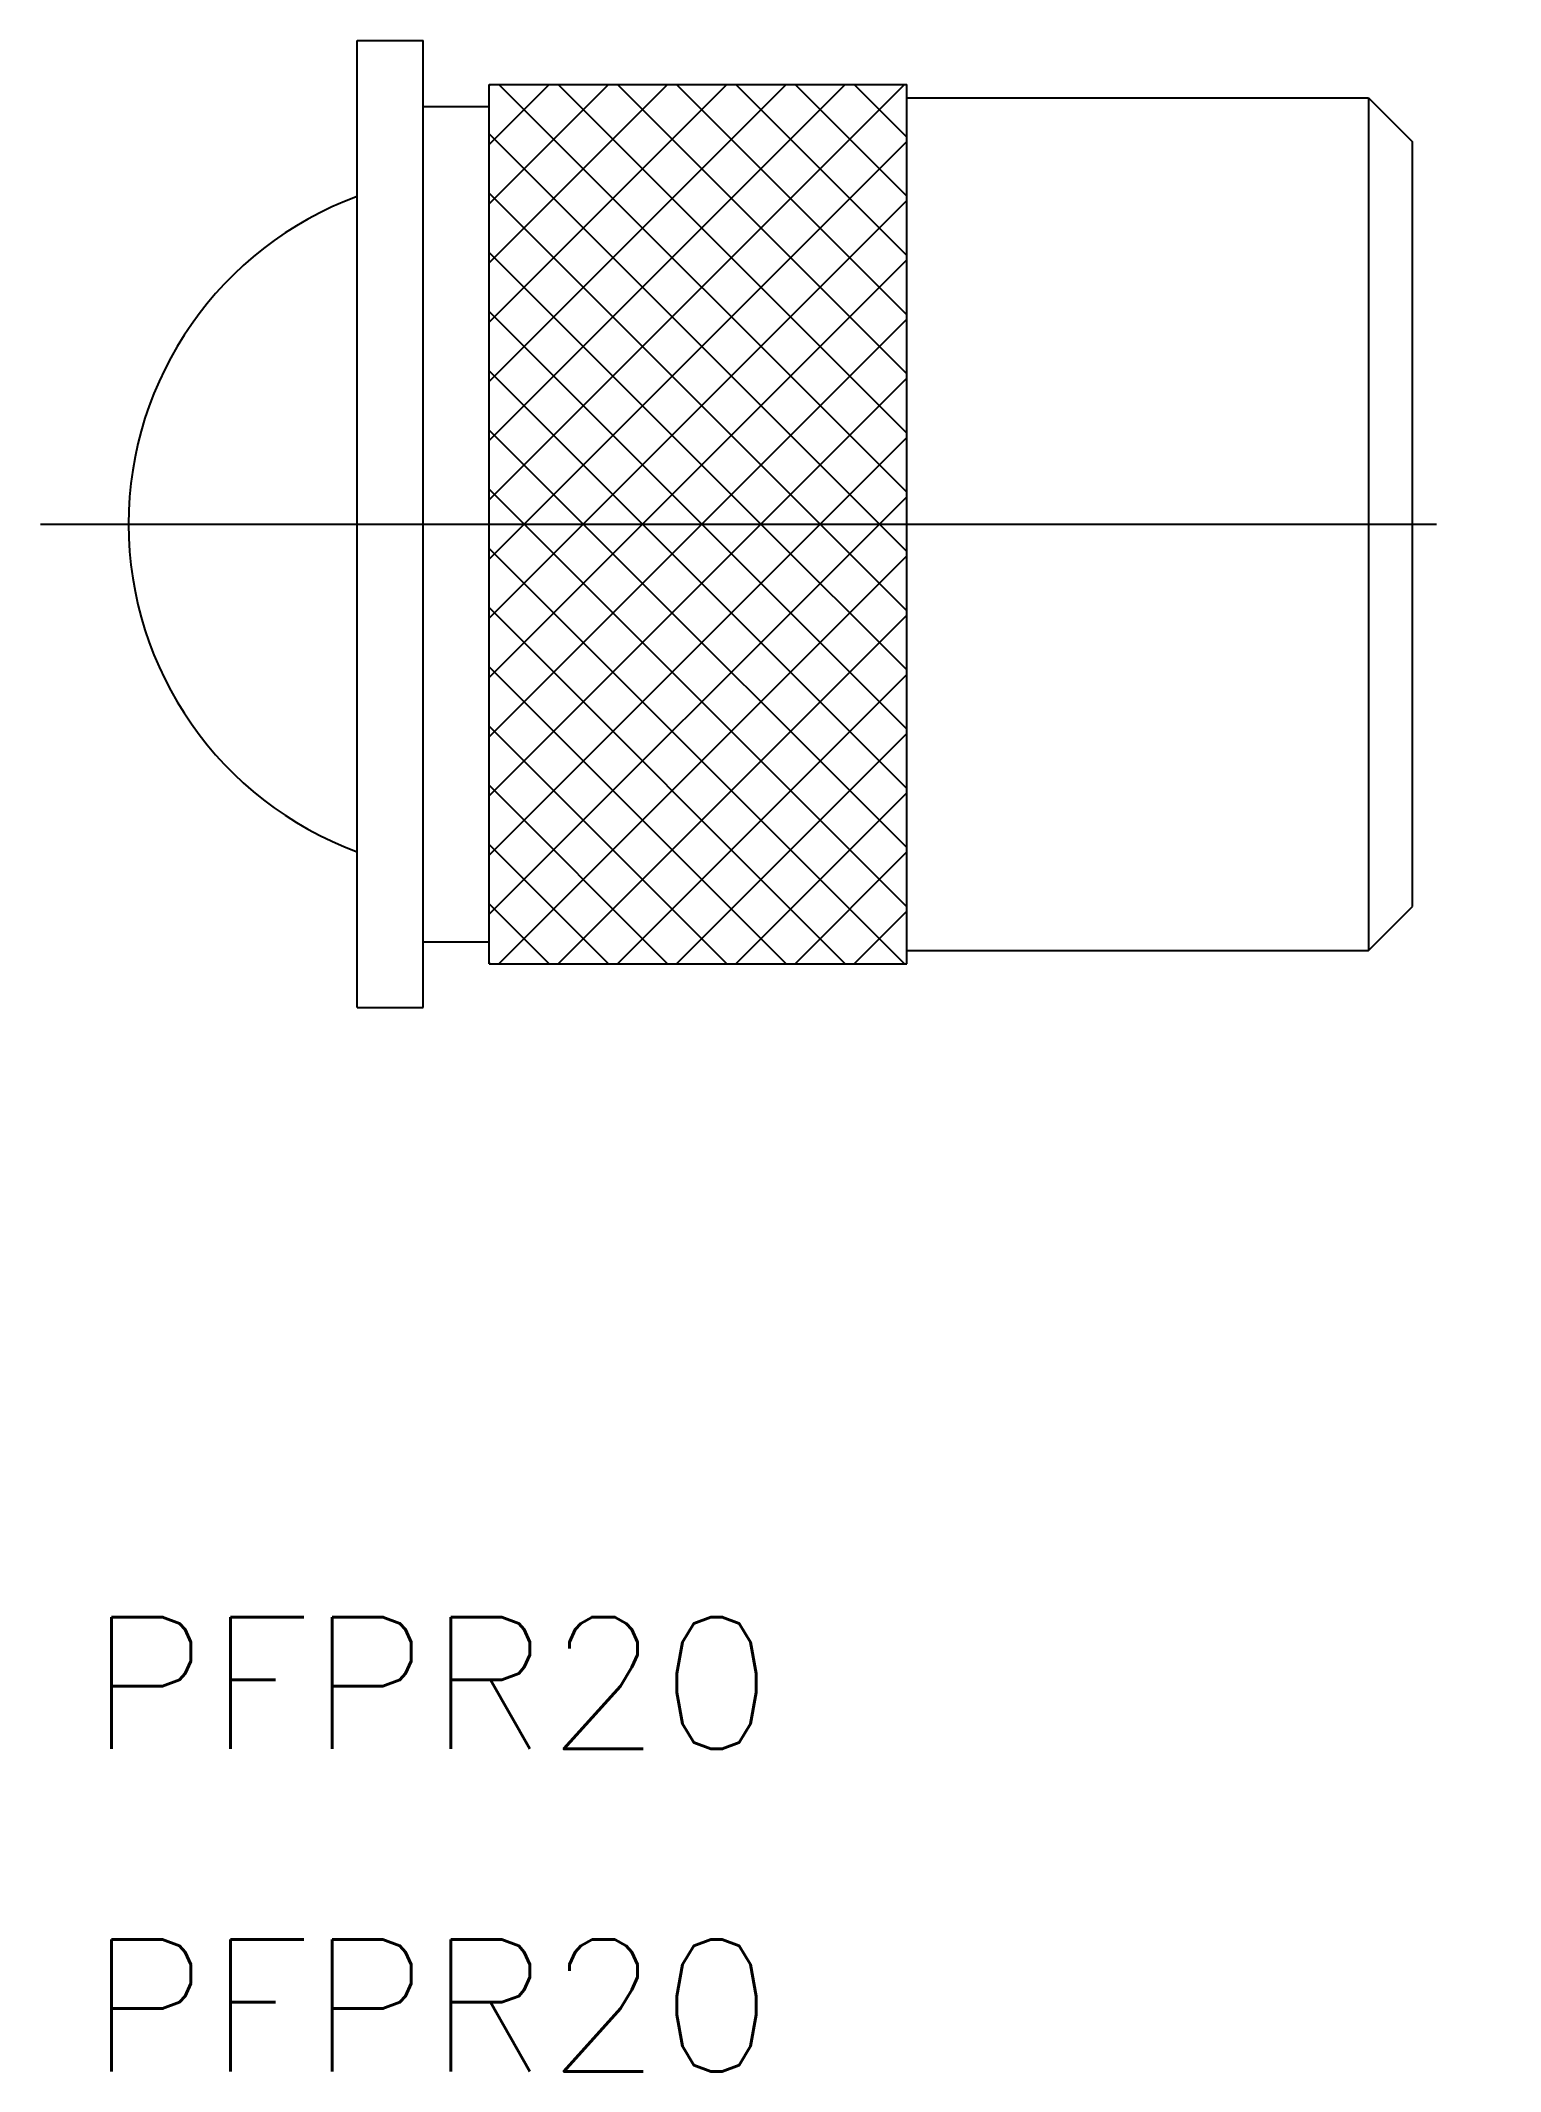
# Model space of a CAD drawing. Extents: x -31.2 to 2, y -35.2 to 11.
import ezdxf

# ---------------------------------------------------------------- set-up
doc = ezdxf.new("R2010")
doc.units = 0
doc.linetypes.add('CENTER', pattern=[50.8, 31.75, -6.35, 6.35, -6.35])
doc.layers.get('0').update_dxf_attribs({"linetype": 'CONTINUOUS'})
doc.layers.add('CENTER', color=1, linetype='CONTINUOUS')
doc.styles.get("Standard").update_dxf_attribs({"font": 'txt.shx', "height": 3, "bigfont": 'bigfont.shx'})

msp = doc.modelspace()

# ---------------------------------------------------------------- linework, layer by layer
at = {"color": 7, "linetype": 'CONTINUOUS'}
for p, q in [((-24, -11), (-24, 11)), ((-24, 11), (-22.5, 11)), ((-22.5, -11), (-22.5, 11)), ((-21, -10), (-21, 10)), ((-21, 10), (-11.5, 10)), ((-21, 9.982), (-20.982, 10)), ((-21, 8.635), (-19.635, 10)), ((-21, 7.288), (-18.288, 10)), ((-21, 5.941), (-16.941, 10)), ((-21, 4.594), (-15.594, 10)), ((-21, 3.247), (-14.247, 10)), ((-21, 1.9), (-12.9, 10)), ((-21, 0.553), (-11.553, 10)), ((-11.5, 0.724), (-20.776, 10)), ((-11.5, 2.071), (-19.429, 10)), ((-11.5, 3.418), (-18.082, 10)), ((-11.5, 4.765), (-16.735, 10)), ((-11.5, 6.112), (-15.388, 10)), ((-11.5, 7.459), (-14.041, 10)), ((-11.5, 8.806), (-12.694, 10)), ((-11.5, -10), (-11.5, 10)), ((-22.5, 9.5), (-21, 9.5)), ((-11.5, 9.7), (-1, 9.7)), ((-1, 9.7), (-1, -9.7)), ((-1, 9.7), (0, 8.7)), ((-12.123, 0), (-21, 8.877)), ((-20.206, 0), (-11.5, 8.706)), ((0, -8.7), (0, 8.7)), ((-13.47, 0), (-21, 7.53)), ((-18.859, 0), (-11.5, 7.359)), ((-14.817, 0), (-21, 6.183)), ((-17.511, 0), (-11.5, 6.011)), ((-16.164, 0), (-21, 4.836)), ((-16.164, 0), (-11.5, 4.664)), ((-17.511, 0), (-21, 3.489)), ((-14.817, 0), (-11.5, 3.317)), ((-18.859, 0), (-21, 2.141)), ((-13.47, 0), (-11.5, 1.97)), ((-20.206, 0), (-21, 0.794)), ((-12.123, 0), (-11.5, 0.623)), ((-21, -0.794), (-20.206, 0)), ((-21, -2.141), (-18.859, 0)), ((-21, -3.489), (-17.511, 0)), ((-21, -4.836), (-16.164, 0)), ((-21, -6.183), (-14.817, 0)), ((-21, -7.53), (-13.47, 0)), ((-21, -8.877), (-12.123, 0)), ((-11.5, -8.706), (-20.206, 0)), ((-11.5, -7.359), (-18.859, 0)), ((-11.5, -6.011), (-17.511, 0)), ((-11.5, -4.664), (-16.164, 0)), ((-11.5, -3.317), (-14.817, 0)), ((-11.5, -1.97), (-13.47, 0)), ((-11.5, -0.623), (-12.123, 0)), ((-11.553, -10), (-21, -0.553)), ((-20.776, -10), (-11.5, -0.724)), ((-12.9, -10), (-21, -1.9)), ((-19.429, -10), (-11.5, -2.071)), ((-14.247, -10), (-21, -3.247)), ((-18.082, -10), (-11.5, -3.418)), ((-15.594, -10), (-21, -4.594)), ((-16.735, -10), (-11.5, -4.765)), ((-16.941, -10), (-21, -5.941)), ((-15.388, -10), (-11.5, -6.112)), ((-18.288, -10), (-21, -7.288)), ((-14.041, -10), (-11.5, -7.459)), ((-19.635, -10), (-21, -8.635)), ((-1, -9.7), (0, -8.7)), ((-12.694, -10), (-11.5, -8.806)), ((-22.5, -9.5), (-21, -9.5)), ((-11.5, -9.7), (-1, -9.7)), ((-20.982, -10), (-21, -9.982)), ((-21, -10), (-11.5, -10)), ((-24, -11), (-22.5, -11))]:
    msp.add_line(p, q, dxfattribs=at)
msp.add_arc((-21.26, 0), 7.94, 110.1872, 249.8128, dxfattribs=at)
at = {"layer": 'CENTER', "color": 1, "linetype": 'CENTER'}
msp.add_line((-31.2, 0), (2, 0), dxfattribs=at)

# ---------------------------------------------------------------- texts
at = {"color": 7, "linetype": 'CONTINUOUS'}
for p in [(-30.099, -27.865), (-30.099, -35.201)]:
    msp.add_text('PFPR20', height=3, dxfattribs=at).set_placement(p)

doc.saveas('drawing.dxf')
